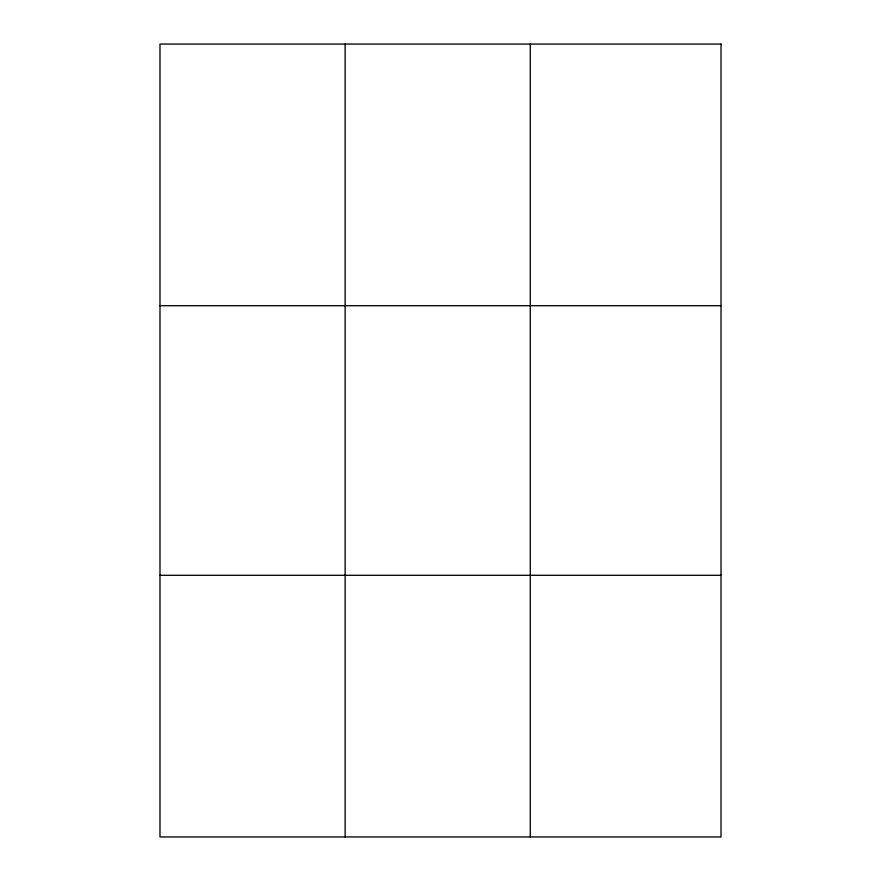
<?xml version="1.0" encoding="UTF-8"?>
<svg xmlns="http://www.w3.org/2000/svg" width="881" height="881" viewBox="0 0 881 881"><rect width="100%" height="100%" fill="white"/><g stroke="black" fill="none" stroke-linecap="round" stroke-linejoin="round"><path stroke-width="1.32" d="M345.121 44.05L345.121 836.95M530.274 44.05L530.274 836.95M159.979 305.707L721.021 305.707M159.979 575.293L721.021 575.293M721.021 44.05L721.021 836.95L159.979 836.95L159.979 44.05L721.021 44.05"/></g></svg>
